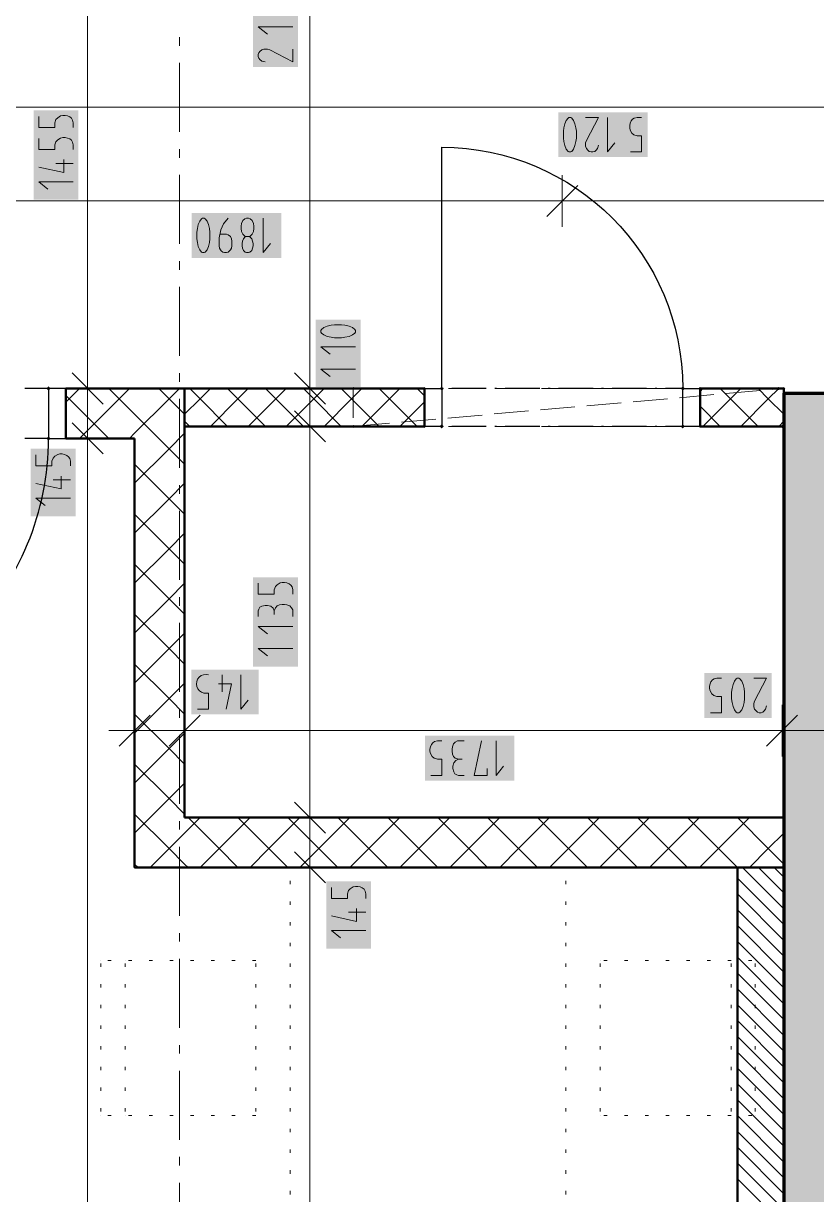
# Model space of a CAD drawing. Header units: millimetres. Extents: x 0 to 594, y 0 to 420.
# Drawn here: x 78.75 to 102.35, y 171.64 to 206.48 of the extents above; entities that cross this region are included whole.
import ezdxf

# ---------------------------------------------------------------- set-up
doc = ezdxf.new("R2010")
doc.units = ezdxf.units.MM
doc.header["$LTSCALE"] = 8
for name, color, linetype in [('PDF_Dvere', 7, 'Continuous'), ('PDF_Koty delkove', 7, 'Continuous'), ('PDF_Nabytek', 7, 'Continuous'), ('PDF_Osy hlavni', 7, 'Continuous'), ('PDF_Preklady', 7, 'Continuous'), ('PDF_Pricky sadrokarton', 7, 'Continuous'), ('PDF_Pricky zdene', 7, 'Continuous'), ('PDF_Steny obvodove nosne', 7, 'Continuous')]:
    doc.layers.add(name, color=color, linetype=linetype)

msp = doc.modelspace()

# ---------------------------------------------------------------- linework, layer by layer
at = {"layer": 'PDF_Dvere', "lineweight": 25}
for points in [[(91.243, 195.621), (91.197, 195.621), (91.197, 202.796, -0.414213), (98.372, 195.621), (97.854, 195.621)], [(71.871, 194.135), (71.296, 194.135), (71.296, 185.935, 0.414214), (79.496, 194.135), (78.79, 194.135)]]:
    msp.add_lwpolyline(points, format="xyb", dxfattribs=at)
for points in [[(79.496, 195.621), (78.79, 195.621)], [(92.524, 195.621), (91.499, 195.621)], [(92.832, 195.621), (92.781, 195.621)], [(94.113, 195.621), (93.088, 195.621)], [(94.421, 195.621), (94.369, 195.621)], [(95.702, 195.621), (94.677, 195.621)], [(96.009, 195.621), (95.958, 195.621)], [(97.291, 195.621), (96.266, 195.621)], [(97.598, 195.621), (97.547, 195.621)], [(91.243, 194.494), (91.197, 194.494)], [(92.524, 194.494), (91.499, 194.494)], [(92.832, 194.494), (92.781, 194.494)], [(94.113, 194.494), (93.088, 194.494)], [(94.421, 194.494), (94.369, 194.494)], [(95.702, 194.494), (94.677, 194.494)], [(96.009, 194.494), (95.958, 194.494)], [(97.291, 194.494), (96.266, 194.494)], [(97.598, 194.494), (97.547, 194.494)], [(98.372, 194.494), (97.854, 194.494)]]:
    msp.add_lwpolyline(points, dxfattribs=at)
for points in [[(80.009, 195.621), (79.496, 195.621), (79.496, 194.135), (80.009, 194.135)], [(91.197, 194.494), (90.685, 194.494), (90.685, 195.621), (91.197, 195.621)], [(98.885, 194.494), (98.372, 194.494), (98.372, 195.621), (98.885, 195.621)]]:
    msp.add_lwpolyline(points, close=True, dxfattribs=at)
at = {"layer": 'PDF_Dvere', "lineweight": 25, "transparency": 33554559}
for points in [[(79.56, 195.621), (79.496, 195.557), (79.496, 195.685), (79.432, 195.621)], [(91.261, 195.621), (91.197, 195.557), (91.197, 195.685), (91.133, 195.621)], [(98.436, 195.621), (98.372, 195.557), (98.372, 195.685), (98.308, 195.621)], [(91.261, 194.494), (91.197, 194.43), (91.197, 194.558), (91.133, 194.494)], [(98.436, 194.494), (98.372, 194.43), (98.372, 194.558), (98.308, 194.494)], [(79.56, 194.135), (79.496, 194.071), (79.496, 194.199), (79.432, 194.135)]]:
    msp.add_solid(points, dxfattribs=at)
at = {"layer": 'PDF_Koty delkove', "lineweight": 18}
for points in [[(87.275, 139.093), (87.275, 149.435), (87.275, 181.374), (87.275, 182.86), (87.275, 194.494), (87.275, 195.621), (87.275, 217.197), (87.275, 218.684), (87.275, 263.219), (87.275, 265.833), (87.275, 267.217), (87.275, 336.455), (87.275, 340.35)], [(80.658, 131.867), (80.658, 194.135), (80.658, 195.621), (80.658, 210.535), (80.658, 212.021), (80.658, 263.219), (80.658, 267.114)], [(86.762, 206.375), (85.737, 206.375), (86.01, 206.157)], [(86.762, 205.718), (86.762, 205.335), (86.079, 205.691), (86.01, 205.718), (85.907, 205.718), (85.84, 205.691), (85.788, 205.65), (85.754, 205.609), (85.737, 205.554), (85.737, 205.5), (85.754, 205.445), (85.788, 205.404), (85.84, 205.363), (85.941, 205.335)], [(106.49, 203.99), (81.995, 203.99), (69.759, 203.99), (65.966, 203.99)], [(79.205, 203.716), (79.205, 203.387), (79.683, 203.387), (79.683, 203.524), (79.718, 203.62), (79.769, 203.675), (79.854, 203.729), (79.922, 203.743), (79.99, 203.743), (80.059, 203.729), (80.127, 203.702), (80.178, 203.661), (80.213, 203.606), (80.23, 203.524), (80.23, 203.387)], [(95.478, 203.682), (95.862, 203.682), (95.505, 202.998), (95.478, 202.93), (95.478, 202.827), (95.505, 202.76), (95.546, 202.708), (95.587, 202.674), (95.642, 202.657), (95.696, 202.657), (95.752, 202.674), (95.793, 202.708), (95.834, 202.76), (95.862, 202.861)], [(96.135, 203.682), (96.135, 202.657), (96.354, 202.93)], [(96.819, 202.657), (97.148, 202.657), (97.148, 203.135), (97.011, 203.135), (96.915, 203.17), (96.86, 203.221), (96.806, 203.306), (96.792, 203.374), (96.792, 203.442), (96.806, 203.511), (96.833, 203.579)], [(96.833, 203.579), (96.874, 203.63), (96.928, 203.665), (97.011, 203.682), (97.148, 203.682)], [(79.205, 203.059), (79.205, 202.73), (79.683, 202.73), (79.683, 202.867), (79.718, 202.962), (79.769, 203.017), (79.854, 203.072), (79.922, 203.086), (79.99, 203.086), (80.059, 203.072), (80.127, 203.045), (80.178, 203.004), (80.213, 202.949), (80.23, 202.867), (80.23, 202.73)], [(79.956, 202.429), (79.956, 202.045), (79.205, 202.21)], [(80.23, 202.319), (79.718, 202.319)], [(80.23, 201.772), (79.205, 201.772), (79.478, 201.553)], [(94.785, 201.968), (94.785, 201.199), (94.785, 200.43)], [(95.246, 201.66), (94.323, 200.738)], [(122.238, 201.199), (109.916, 201.199), (94.785, 201.199), (75.396, 201.199), (69.759, 201.199)], [(84.843, 200.687), (84.706, 200.515), (84.624, 200.344), (84.57, 200.105), (84.57, 199.866), (84.584, 199.798), (84.611, 199.747), (84.638, 199.713), (84.679, 199.678), (84.734, 199.662), (84.788, 199.662), (84.843, 199.678), (84.885, 199.713), (84.912, 199.747), (84.94, 199.798), (84.954, 199.866), (84.954, 200.003), (84.94, 200.071), (84.912, 200.139), (84.843, 200.191), (84.788, 200.208), (84.597, 200.208)], [(85.884, 200.687), (85.884, 199.662), (86.103, 199.934)], [(85.473, 200.139), (85.501, 200.122), (85.542, 200.071), (85.569, 200.003), (85.583, 199.934), (85.583, 199.866), (85.569, 199.798), (85.542, 199.729), (85.487, 199.678), (85.446, 199.662), (85.391, 199.662), (85.35, 199.678), (85.295, 199.729), (85.268, 199.798), (85.254, 199.866), (85.254, 199.934), (85.268, 200.003)], [(85.268, 200.003), (85.295, 200.071), (85.336, 200.122), (85.363, 200.139)], [(87.79, 197.473), (87.687, 197.432), (87.619, 197.378), (87.602, 197.35), (87.602, 197.296), (87.619, 197.268), (87.687, 197.214), (87.79, 197.173), (87.91, 197.145), (88.011, 197.131), (88.216, 197.131), (88.319, 197.145), (88.439, 197.173), (88.541, 197.214), (88.61, 197.268), (88.627, 197.296), (88.627, 197.35), (88.61, 197.378), (88.541, 197.432), (88.439, 197.473), (88.319, 197.501), (88.216, 197.515)], [(88.216, 197.515), (88.011, 197.515), (87.91, 197.501), (87.79, 197.473)], [(88.627, 196.857), (87.602, 196.857), (87.875, 196.639)], [(88.627, 196.2), (87.602, 196.2), (87.875, 195.982)], [(81.119, 195.16), (80.196, 196.083)], [(87.736, 195.16), (86.813, 196.083)], [(81.426, 195.621), (80.658, 195.621), (79.889, 195.621)], [(88.043, 195.621), (87.275, 195.621), (86.506, 195.621)], [(87.736, 194.033), (86.813, 194.955)], [(81.119, 193.674), (80.196, 194.596)], [(88.043, 194.494), (87.275, 194.494), (86.506, 194.494)], [(81.426, 194.135), (80.658, 194.135), (79.889, 194.135)], [(79.12, 193.647), (79.12, 193.319), (79.598, 193.319), (79.598, 193.456), (79.633, 193.551), (79.684, 193.606), (79.769, 193.66), (79.837, 193.674), (79.905, 193.674), (79.974, 193.66)], [(79.974, 193.66), (80.042, 193.633), (80.093, 193.592), (80.128, 193.538), (80.145, 193.456), (80.145, 193.319)], [(79.872, 193.017), (79.872, 192.634), (79.12, 192.799)], [(80.145, 192.908), (79.633, 192.908)], [(80.145, 192.36), (79.12, 192.36), (79.393, 192.142)], [(85.737, 189.827), (85.737, 189.499), (86.215, 189.499), (86.215, 189.636), (86.25, 189.731), (86.301, 189.786), (86.386, 189.841), (86.454, 189.855), (86.522, 189.855), (86.591, 189.841), (86.659, 189.813), (86.71, 189.772), (86.745, 189.718), (86.762, 189.636), (86.762, 189.499)], [(85.737, 188.842), (85.737, 189.006), (85.754, 189.061), (85.788, 189.115), (85.84, 189.143), (85.941, 189.17), (86.01, 189.17), (86.112, 189.143), (86.181, 189.088), (86.215, 189.006), (86.215, 188.897)], [(86.762, 188.842), (86.762, 189.033), (86.727, 189.101), (86.676, 189.156), (86.591, 189.184), (86.522, 189.197), (86.454, 189.197), (86.369, 189.184), (86.301, 189.156), (86.25, 189.101), (86.215, 189.006)], [(86.762, 188.54), (85.737, 188.54), (86.01, 188.322)], [(86.762, 187.883), (85.737, 187.883), (86.01, 187.665)], [(84.668, 187.107), (84.668, 186.594)], [(85.216, 187.107), (85.216, 186.082), (85.435, 186.355)], [(84.559, 186.833), (84.943, 186.833), (84.778, 186.082)], [(99.197, 185.978), (99.525, 185.978), (99.525, 186.456), (99.388, 186.456), (99.293, 186.491), (99.238, 186.542), (99.183, 186.627), (99.17, 186.695), (99.17, 186.764), (99.183, 186.832), (99.211, 186.9), (99.252, 186.951)], [(99.252, 186.951), (99.306, 186.986), (99.388, 187.003), (99.525, 187.003)], [(100.484, 187.003), (100.867, 187.003), (100.511, 186.32), (100.484, 186.251), (100.484, 186.149), (100.511, 186.081), (100.552, 186.03), (100.593, 185.995), (100.648, 185.978), (100.702, 185.978), (100.757, 185.995), (100.798, 186.03), (100.839, 186.081), (100.867, 186.182)], [(82.059, 186.214), (82.059, 185.446), (82.059, 184.677)], [(83.545, 186.214), (83.545, 185.446), (83.545, 184.677)], [(101.328, 186.214), (101.328, 185.446), (101.328, 184.677)], [(82.52, 185.907), (81.597, 184.984)], [(84.006, 185.907), (83.084, 184.984)], [(101.79, 185.907), (100.867, 184.984)], [(82.059, 185.446), (81.29, 185.446)], [(184.506, 185.446), (177.745, 185.446), (176.907, 185.446), (173.387, 185.446), (169.747, 185.446), (168.26, 185.446), (162.995, 185.446), (160.878, 185.446), (158.215, 185.446), (156.063, 185.446), (128.081, 185.446), (126.184, 185.446), (105.582, 185.446), (103.737, 185.446), (103.43, 185.446), (101.328, 185.446), (83.545, 185.446), (82.059, 185.446)], [(90.876, 184.113), (91.205, 184.113), (91.205, 184.591), (91.068, 184.591), (90.972, 184.626), (90.917, 184.677), (90.863, 184.762), (90.849, 184.83), (90.849, 184.898), (90.863, 184.967), (90.89, 185.035), (90.931, 185.086), (90.985, 185.121), (91.068, 185.138), (91.205, 185.138)], [(91.862, 185.138), (91.67, 185.138), (91.602, 185.103), (91.547, 185.052), (91.52, 184.967), (91.506, 184.898), (91.506, 184.83), (91.52, 184.745), (91.547, 184.677), (91.602, 184.626), (91.698, 184.591)], [(92.547, 184.317), (92.547, 184.113), (92.163, 184.113), (92.382, 185.138)], [(92.82, 185.138), (92.82, 184.113), (93.039, 184.386)], [(91.862, 184.113), (91.698, 184.113), (91.643, 184.13), (91.588, 184.164), (91.56, 184.216), (91.533, 184.317), (91.533, 184.386), (91.56, 184.488), (91.615, 184.557), (91.698, 184.591), (91.807, 184.591)], [(87.736, 182.399), (86.813, 183.321)], [(88.043, 182.86), (87.275, 182.86), (86.506, 182.86)], [(87.736, 180.913), (86.813, 181.835)], [(88.043, 181.374), (87.275, 181.374), (86.506, 181.374)], [(87.913, 180.782), (87.913, 180.454), (88.391, 180.454), (88.391, 180.591), (88.426, 180.686), (88.477, 180.741), (88.562, 180.795), (88.63, 180.809), (88.698, 180.809), (88.767, 180.795)], [(88.767, 180.795), (88.835, 180.768), (88.886, 180.727), (88.921, 180.673), (88.938, 180.591), (88.938, 180.454)], [(88.665, 180.152), (88.665, 179.769), (87.913, 179.934)], [(88.938, 180.043), (88.426, 180.043)], [(88.938, 179.495), (87.913, 179.495), (88.186, 179.277)]]:
    msp.add_lwpolyline(points, dxfattribs=at)
for points in [[(94.821, 203.271), (94.821, 203.066), (94.835, 202.965), (94.862, 202.845), (94.903, 202.742), (94.957, 202.674), (94.985, 202.657), (95.039, 202.657), (95.067, 202.674), (95.122, 202.742), (95.163, 202.845), (95.191, 202.965), (95.205, 203.066), (95.205, 203.271), (95.191, 203.374), (95.163, 203.494), (95.122, 203.596), (95.067, 203.665), (95.039, 203.682), (94.985, 203.682), (94.957, 203.665), (94.903, 203.596), (94.862, 203.494), (94.835, 203.374)], [(83.913, 200.276), (83.913, 200.071), (83.927, 199.969), (83.954, 199.849), (83.995, 199.747), (84.049, 199.678), (84.077, 199.662), (84.131, 199.662), (84.159, 199.678), (84.214, 199.747), (84.255, 199.849), (84.283, 199.969), (84.297, 200.071), (84.297, 200.276), (84.283, 200.378), (84.255, 200.498), (84.214, 200.601), (84.159, 200.669), (84.131, 200.687), (84.077, 200.687), (84.049, 200.669), (83.995, 200.601), (83.954, 200.498), (83.927, 200.378)], [(85.227, 200.447), (85.227, 200.378), (85.241, 200.293), (85.281, 200.208), (85.336, 200.157), (85.363, 200.139), (85.473, 200.139), (85.501, 200.157), (85.556, 200.208), (85.597, 200.293), (85.611, 200.378), (85.611, 200.447), (85.597, 200.532), (85.556, 200.618), (85.501, 200.669), (85.446, 200.687), (85.391, 200.687), (85.336, 200.669), (85.281, 200.618), (85.241, 200.532)], [(99.827, 186.592), (99.827, 186.387), (99.841, 186.286), (99.868, 186.166), (99.909, 186.063), (99.963, 185.995), (99.991, 185.978), (100.045, 185.978), (100.073, 185.995), (100.127, 186.063), (100.168, 186.166), (100.196, 186.286), (100.21, 186.387), (100.21, 186.592), (100.196, 186.695), (100.168, 186.815), (100.127, 186.917), (100.073, 186.986), (100.045, 187.003), (99.991, 187.003), (99.963, 186.986), (99.909, 186.917), (99.868, 186.815), (99.841, 186.695)]]:
    msp.add_lwpolyline(points, close=True, dxfattribs=at)
msp.add_lwpolyline([(83.929, 186.082), (84.258, 186.082), (84.258, 186.56), (84.121, 186.56, -1.034042), (84.258, 187.107)], format="xyb", dxfattribs=at)
at = {"layer": 'PDF_Koty delkove', "color": 7, "lineweight": 18, "true_color": 0xffffff, "transparency": 33554559}
for points in [[(86.916, 205.181), (86.916, 207.843), (85.583, 205.181), (85.583, 207.843)], [(80.384, 201.234), (80.384, 203.896), (79.051, 201.234), (79.051, 203.896)], [(97.329, 203.836), (94.667, 203.836), (97.329, 202.503), (94.667, 202.503)], [(86.421, 200.84), (83.759, 200.84), (86.421, 199.508), (83.759, 199.508)], [(88.781, 195.663), (88.781, 197.668), (87.449, 195.663), (87.449, 197.668)], [(80.299, 191.823), (80.299, 193.828), (78.966, 191.823), (78.966, 193.828)], [(86.916, 187.346), (86.916, 190.008), (85.583, 187.346), (85.583, 190.008)], [(85.754, 187.261), (83.749, 187.261), (85.754, 185.928), (83.749, 185.928)], [(101.021, 187.157), (99.016, 187.157), (101.021, 185.825), (99.016, 185.825)], [(93.358, 185.292), (90.696, 185.292), (93.358, 183.959), (90.696, 183.959)], [(89.092, 178.958), (89.092, 180.963), (87.76, 178.958), (87.76, 180.963)]]:
    msp.add_solid(points, dxfattribs=at)
at = {"layer": 'PDF_Nabytek', "lineweight": 13}
for points in [[(86.692, 180.978), (86.692, 180.876)], [(94.892, 180.978), (94.892, 180.876)], [(86.692, 180.364), (86.692, 180.261)], [(94.892, 180.364), (94.892, 180.261)], [(86.692, 179.749), (86.692, 179.646)], [(94.892, 179.749), (94.892, 179.646)], [(86.692, 179.134), (86.692, 179.031)], [(94.892, 179.134), (94.892, 179.031)], [(81.054, 178.606), (81.054, 178.606)], [(81.054, 178.606), (81.054, 178.606)], [(81.054, 178.519), (81.054, 178.416)], [(81.364, 178.606), (81.262, 178.606)], [(81.772, 178.606), (81.772, 178.606)], [(81.772, 178.519), (81.772, 178.416)], [(81.979, 178.606), (81.877, 178.606)], [(82.594, 178.606), (82.492, 178.606)], [(83.209, 178.606), (83.107, 178.606)], [(83.824, 178.606), (83.722, 178.606)], [(84.439, 178.606), (84.337, 178.606)], [(85.054, 178.606), (84.952, 178.606)], [(85.667, 178.606), (85.567, 178.606)], [(85.667, 178.606), (85.667, 178.606)], [(85.667, 178.606), (85.667, 178.606)], [(85.667, 178.519), (85.667, 178.416)], [(86.692, 178.519), (86.692, 178.416)], [(94.892, 178.519), (94.892, 178.416)], [(95.917, 178.606), (95.917, 178.606)], [(95.917, 178.606), (95.917, 178.606)], [(95.917, 178.519), (95.917, 178.416)], [(96.124, 178.606), (96.022, 178.606)], [(96.739, 178.606), (96.637, 178.606)], [(97.354, 178.606), (97.252, 178.606)], [(97.969, 178.606), (97.867, 178.606)], [(98.584, 178.606), (98.482, 178.606)], [(99.199, 178.606), (99.097, 178.606)], [(99.814, 178.606), (99.712, 178.606)], [(99.812, 178.606), (99.812, 178.606)], [(99.812, 178.519), (99.812, 178.416)], [(100.429, 178.606), (100.327, 178.606)], [(100.529, 178.606), (100.529, 178.606)], [(100.529, 178.606), (100.529, 178.606)], [(100.529, 178.519), (100.529, 178.416)], [(81.054, 177.904), (81.054, 177.801)], [(81.772, 177.904), (81.772, 177.801)], [(85.667, 177.904), (85.667, 177.801)], [(86.692, 177.904), (86.692, 177.801)], [(94.892, 177.904), (94.892, 177.801)], [(95.917, 177.904), (95.917, 177.801)], [(99.812, 177.904), (99.812, 177.801)], [(100.529, 177.904), (100.529, 177.801)], [(81.054, 177.289), (81.054, 177.186)], [(81.772, 177.289), (81.772, 177.186)], [(85.667, 177.289), (85.667, 177.186)], [(86.692, 177.289), (86.692, 177.186)], [(94.892, 177.289), (94.892, 177.186)], [(95.917, 177.289), (95.917, 177.186)], [(99.812, 177.289), (99.812, 177.186)], [(100.529, 177.289), (100.529, 177.186)], [(81.054, 176.674), (81.054, 176.571)], [(81.772, 176.674), (81.772, 176.571)], [(85.667, 176.674), (85.667, 176.571)], [(86.692, 176.674), (86.692, 176.571)], [(94.892, 176.674), (94.892, 176.571)], [(95.917, 176.674), (95.917, 176.571)], [(99.812, 176.674), (99.812, 176.571)], [(100.529, 176.674), (100.529, 176.571)], [(81.054, 176.059), (81.054, 175.956)], [(81.772, 176.059), (81.772, 175.956)], [(85.667, 176.059), (85.667, 175.956)], [(86.692, 176.059), (86.692, 175.956)], [(94.892, 176.059), (94.892, 175.956)], [(95.917, 176.059), (95.917, 175.956)], [(99.812, 176.059), (99.812, 175.956)], [(100.529, 176.059), (100.529, 175.956)], [(81.054, 175.444), (81.054, 175.341)], [(81.772, 175.444), (81.772, 175.341)], [(85.667, 175.444), (85.667, 175.341)], [(86.692, 175.444), (86.692, 175.341)], [(94.892, 175.444), (94.892, 175.341)], [(95.917, 175.444), (95.917, 175.341)], [(99.812, 175.444), (99.812, 175.341)], [(100.529, 175.444), (100.529, 175.341)], [(81.054, 174.829), (81.054, 174.726)], [(81.772, 174.829), (81.772, 174.726)], [(85.667, 174.829), (85.667, 174.726)], [(86.692, 174.829), (86.692, 174.726)], [(94.892, 174.829), (94.892, 174.726)], [(95.917, 174.829), (95.917, 174.726)], [(99.812, 174.829), (99.812, 174.726)], [(100.529, 174.829), (100.529, 174.726)], [(81.054, 174.214), (81.054, 174.111)], [(81.772, 174.214), (81.772, 174.111)], [(85.667, 174.214), (85.667, 174.111)], [(86.692, 174.214), (86.692, 174.111)], [(94.892, 174.214), (94.892, 174.111)], [(95.917, 174.214), (95.917, 174.111)], [(99.812, 174.214), (99.812, 174.111)], [(100.529, 174.214), (100.529, 174.111)], [(81.054, 173.993), (81.054, 173.993)], [(81.054, 173.993), (81.054, 173.993)], [(81.364, 173.993), (81.262, 173.993)], [(81.772, 173.993), (81.772, 173.993)], [(81.979, 173.993), (81.877, 173.993)], [(82.594, 173.993), (82.492, 173.993)], [(83.209, 173.993), (83.107, 173.993)], [(83.824, 173.993), (83.722, 173.993)], [(84.439, 173.993), (84.337, 173.993)], [(85.054, 173.993), (84.952, 173.993)], [(85.667, 173.993), (85.567, 173.993)], [(85.667, 173.993), (85.667, 173.993)], [(85.667, 173.993), (85.667, 173.993)], [(95.917, 173.993), (95.917, 173.993)], [(95.917, 173.993), (95.917, 173.993)], [(96.124, 173.993), (96.022, 173.993)], [(96.739, 173.993), (96.637, 173.993)], [(97.354, 173.993), (97.252, 173.993)], [(97.969, 173.993), (97.867, 173.993)], [(98.584, 173.993), (98.482, 173.993)], [(99.199, 173.993), (99.097, 173.993)], [(99.814, 173.993), (99.712, 173.993)], [(99.812, 173.993), (99.812, 173.993)], [(100.429, 173.993), (100.327, 173.993)], [(100.529, 173.993), (100.529, 173.993)], [(100.529, 173.993), (100.529, 173.993)], [(86.692, 173.599), (86.692, 173.496)], [(94.892, 173.599), (94.892, 173.496)], [(86.692, 172.984), (86.692, 172.881)], [(94.892, 172.984), (94.892, 172.881)], [(86.692, 172.369), (86.692, 172.266)], [(94.892, 172.369), (94.892, 172.266)], [(86.692, 171.754), (86.692, 171.651)], [(94.892, 171.754), (94.892, 171.651)]]:
    msp.add_lwpolyline(points, dxfattribs=at)
at = {"layer": 'PDF_Osy hlavni', "lineweight": 18}
for points in [[(83.391, 206.074), (83.391, 205.818)], [(83.391, 202.743), (83.391, 202.486)], [(83.391, 196.08), (83.391, 195.824)], [(83.391, 192.749), (83.391, 192.493)], [(83.391, 189.418), (83.391, 189.161)]]:
    msp.add_lwpolyline(points, close=True, dxfattribs=at)
for points in [[(83.391, 203.255), (83.391, 205.305)], [(83.391, 203.255), (83.391, 205.305)], [(83.391, 199.924), (83.391, 201.974)], [(83.391, 199.924), (83.391, 201.974)], [(83.391, 199.411), (83.391, 199.155), (83.391, 199.411)], [(83.391, 196.593), (83.391, 198.643)], [(83.391, 196.593), (83.391, 198.643)], [(83.391, 193.261), (83.391, 195.311)], [(83.391, 193.261), (83.391, 195.311)], [(83.391, 189.93), (83.391, 191.98)], [(83.391, 189.93), (83.391, 191.98)], [(83.391, 186.599), (83.391, 188.649)], [(83.391, 186.599), (83.391, 188.649)], [(83.391, 186.087), (83.391, 185.83), (83.391, 186.087)], [(83.391, 183.268), (83.391, 185.318)], [(83.391, 183.268), (83.391, 185.318)], [(83.391, 182.755), (83.391, 182.499), (83.391, 182.755)], [(83.391, 179.937), (83.391, 181.987), (83.391, 179.937)], [(83.391, 179.168), (83.391, 179.424), (83.391, 179.168)], [(83.391, 176.605), (83.391, 178.655)], [(83.391, 176.605), (83.391, 178.655)], [(83.391, 175.837), (83.391, 176.093)], [(83.391, 175.837), (83.391, 176.093)], [(83.391, 173.274), (83.391, 175.324)], [(83.391, 173.274), (83.391, 175.324)], [(83.391, 172.505), (83.391, 172.762), (83.391, 172.505)], [(83.391, 171.993), (83.391, 169.943), (83.391, 171.993)]]:
    msp.add_lwpolyline(points, dxfattribs=at)
at = {"layer": 'PDF_Preklady', "lineweight": 18}
for points in [[(88.567, 194.748), (88.567, 195.621)], [(89.654, 195.621), (88.629, 195.621)], [(90.685, 195.621), (90.013, 195.621)], [(91.038, 195.621), (90.685, 195.621)], [(92.422, 195.621), (91.397, 195.621)], [(93.806, 195.621), (92.781, 195.621)], [(95.189, 195.621), (94.164, 195.621)], [(96.573, 195.621), (95.548, 195.621)], [(97.957, 195.621), (96.932, 195.621)], [(98.272, 195.348), (99.293, 195.438)], [(98.885, 195.621), (98.316, 195.621)], [(99.341, 195.621), (98.885, 195.621)], [(99.651, 195.469), (100.672, 195.559)], [(100.724, 195.621), (99.699, 195.621)], [(101.029, 195.591), (101.38, 195.621)], [(101.226, 195.621), (101.083, 195.621)], [(101.38, 195.621), (101.226, 195.621)], [(101.38, 195.468), (101.38, 195.621)], [(101.38, 194.748), (101.38, 195.468)], [(95.516, 195.105), (96.537, 195.195)], [(96.894, 195.227), (97.915, 195.316)], [(91.38, 194.741), (92.401, 194.831)], [(92.759, 194.863), (93.78, 194.953)], [(94.137, 194.984), (95.158, 195.074)], [(88.624, 194.499), (89.645, 194.589)], [(89.654, 194.494), (88.629, 194.494)], [(90.002, 194.62), (91.023, 194.71)], [(90.685, 194.494), (90.013, 194.494)], [(91.038, 194.494), (90.685, 194.494)], [(92.422, 194.494), (91.397, 194.494)], [(93.806, 194.494), (92.781, 194.494)], [(95.189, 194.494), (94.164, 194.494)], [(96.573, 194.494), (95.548, 194.494)], [(97.957, 194.494), (96.932, 194.494)], [(98.885, 194.494), (98.316, 194.494)], [(99.341, 194.494), (98.885, 194.494)], [(100.724, 194.494), (99.699, 194.494)], [(101.328, 194.494), (101.083, 194.494)], [(101.38, 194.494), (101.328, 194.494)]]:
    msp.add_lwpolyline(points, dxfattribs=at)
at = {"layer": 'PDF_Preklady', "lineweight": 18, "transparency": 33554559}
for points in [[(88.613, 195.621), (88.567, 195.575), (88.567, 195.667), (88.521, 195.621)], [(88.567, 195.575), (88.521, 195.621), (88.613, 195.621), (88.567, 195.667)], [(90.731, 195.621), (90.685, 195.575), (90.685, 195.667), (90.639, 195.621)], [(90.731, 195.621), (90.685, 195.575), (90.685, 195.667), (90.639, 195.621)], [(98.931, 195.621), (98.885, 195.575), (98.885, 195.667), (98.839, 195.621)], [(98.931, 195.621), (98.885, 195.575), (98.885, 195.667), (98.839, 195.621)], [(101.272, 195.621), (101.226, 195.575), (101.226, 195.667), (101.18, 195.621)], [(101.272, 195.621), (101.226, 195.575), (101.226, 195.667), (101.18, 195.621)], [(101.334, 195.617), (101.376, 195.667), (101.384, 195.575), (101.426, 195.625)], [(101.38, 195.575), (101.334, 195.621), (101.426, 195.621), (101.38, 195.667)], [(101.426, 195.621), (101.38, 195.575), (101.38, 195.667), (101.334, 195.621)], [(101.38, 195.421), (101.334, 195.468), (101.426, 195.468), (101.38, 195.514)], [(101.38, 195.421), (101.334, 195.468), (101.426, 195.468), (101.38, 195.514)], [(88.521, 194.49), (88.563, 194.54), (88.571, 194.448), (88.613, 194.498)], [(88.613, 194.494), (88.567, 194.448), (88.567, 194.54), (88.521, 194.494)], [(88.567, 194.448), (88.521, 194.494), (88.613, 194.494), (88.567, 194.54)], [(90.731, 194.494), (90.685, 194.448), (90.685, 194.54), (90.639, 194.494)], [(90.731, 194.494), (90.685, 194.448), (90.685, 194.54), (90.639, 194.494)], [(98.931, 194.494), (98.885, 194.448), (98.885, 194.54), (98.839, 194.494)], [(98.931, 194.494), (98.885, 194.448), (98.885, 194.54), (98.839, 194.494)], [(101.375, 194.494), (101.328, 194.448), (101.328, 194.54), (101.282, 194.494)], [(101.375, 194.494), (101.328, 194.448), (101.328, 194.54), (101.282, 194.494)], [(101.426, 194.494), (101.38, 194.448), (101.38, 194.54), (101.334, 194.494)], [(101.38, 194.448), (101.334, 194.494), (101.426, 194.494), (101.38, 194.54)]]:
    msp.add_solid(points, dxfattribs=at)
at = {"layer": 'PDF_Pricky sadrokarton', "lineweight": 50}
msp.add_lwpolyline([(101.533, 156.774), (101.533, 160.823), (101.38, 160.823), (101.38, 181.374), (99.996, 181.374), (99.996, 160.823), (99.996, 156.774)], close=True, dxfattribs=at)
at = {"layer": 'PDF_Pricky sadrokarton', "lineweight": 9}
for points in [[(101.38, 180.147), (100.152, 181.374)], [(101.38, 180.618), (100.624, 181.374)], [(101.38, 181.089), (101.095, 181.374)], [(101.38, 179.676), (99.996, 181.059)], [(101.38, 179.204), (99.996, 180.588)], [(101.38, 178.733), (99.996, 180.117)], [(101.38, 178.262), (99.996, 179.646)], [(101.38, 177.791), (99.996, 179.175)], [(101.38, 177.32), (99.996, 178.704)], [(101.38, 176.849), (99.996, 178.233)], [(101.38, 176.378), (99.996, 177.762)], [(101.38, 175.907), (99.996, 177.29)], [(101.38, 175.436), (99.996, 176.819)], [(101.38, 174.965), (99.996, 176.348)], [(101.38, 174.493), (99.996, 175.877)], [(101.38, 174.022), (99.996, 175.406)], [(101.38, 173.551), (99.996, 174.935)], [(101.38, 173.08), (99.996, 174.464)], [(101.38, 174.493), (101.38, 174.493)], [(101.38, 172.609), (99.996, 173.993)], [(101.38, 172.138), (99.996, 173.522)], [(101.38, 171.667), (99.996, 173.051)], [(101.38, 171.196), (99.996, 172.579)], [(101.38, 170.725), (99.996, 172.108)]]:
    msp.add_lwpolyline(points, dxfattribs=at)
at = {"layer": 'PDF_Pricky zdene', "lineweight": 9}
for points in [[(80.419, 195.621), (80.111, 195.314), (80.009, 195.211)], [(81.905, 195.621), (81.597, 195.314), (80.419, 194.135)], [(82.059, 194.853), (81.597, 195.314), (81.29, 195.621)], [(83.391, 195.621), (83.084, 195.314), (82.059, 194.289)], [(84.314, 195.621), (84.006, 195.314), (83.545, 194.853), (83.084, 195.314), (82.776, 195.621)], [(84.826, 194.494), (84.006, 195.314), (83.699, 195.621)], [(85.441, 195.621), (85.134, 195.314), (84.314, 194.494)], [(85.954, 194.494), (85.134, 195.314), (84.826, 195.621)], [(86.569, 195.621), (86.261, 195.314), (85.441, 194.494)], [(87.081, 194.494), (86.261, 195.314), (85.954, 195.621)], [(87.696, 195.621), (87.389, 195.314), (86.569, 194.494)], [(88.209, 194.494), (87.389, 195.314), (87.081, 195.621)], [(88.824, 195.621), (88.516, 195.314), (87.696, 194.494)], [(89.336, 194.494), (88.516, 195.314), (88.209, 195.621)], [(89.951, 195.621), (89.644, 195.314), (88.824, 194.494)], [(90.464, 194.494), (89.644, 195.314), (89.336, 195.621)], [(90.685, 195.4), (90.464, 195.621)], [(98.971, 195.621), (98.885, 195.535)], [(100.098, 195.621), (99.791, 195.314), (98.971, 194.494)], [(100.611, 194.494), (99.791, 195.314), (99.483, 195.621)], [(101.226, 195.621), (100.918, 195.314), (100.098, 194.494)], [(101.38, 194.853), (100.918, 195.314), (100.611, 195.621)], [(81.29, 194.135), (80.111, 195.314), (80.009, 195.416)], [(90.685, 195.228), (89.951, 194.494)], [(99.483, 194.494), (98.885, 195.093)], [(83.545, 193.366), (83.084, 193.828), (82.059, 194.853)], [(83.699, 194.494), (83.545, 194.648)], [(101.38, 194.648), (101.226, 194.494)], [(82.059, 194.289), (81.905, 194.135)], [(83.545, 194.289), (83.084, 193.828), (82.059, 192.803)], [(83.545, 191.88), (83.084, 192.341), (82.059, 193.366)], [(83.545, 192.803), (83.084, 192.341), (82.059, 191.316)], [(83.545, 190.394), (83.084, 190.855), (82.059, 191.88)], [(83.545, 191.316), (83.084, 190.855), (82.059, 189.83)], [(83.545, 188.908), (83.084, 189.369), (82.059, 190.394)], [(83.545, 189.83), (83.084, 189.369), (82.059, 188.344)], [(83.545, 187.421), (83.084, 187.883), (82.059, 188.908)], [(83.545, 188.344), (83.084, 187.883), (82.059, 186.858)], [(83.545, 185.935), (83.084, 186.396), (82.059, 187.421)], [(83.545, 186.858), (83.084, 186.396), (82.059, 185.371)], [(83.545, 184.449), (83.084, 184.91), (82.059, 185.935)], [(83.545, 185.371), (83.084, 184.91), (82.059, 183.885)], [(83.545, 182.963), (83.084, 183.424), (82.059, 184.449)], [(83.545, 183.885), (83.084, 183.424), (82.059, 182.399)], [(83.647, 181.374), (83.545, 181.476), (83.084, 181.938), (82.059, 182.963)], [(84.006, 182.86), (83.545, 182.399), (83.084, 181.938), (82.52, 181.374)], [(85.134, 181.374), (84.57, 181.938), (83.647, 182.86)], [(85.492, 182.86), (84.57, 181.938), (84.006, 181.374)], [(86.62, 181.374), (86.056, 181.938), (85.134, 182.86)], [(86.979, 182.86), (86.056, 181.938), (85.492, 181.374)], [(88.106, 181.374), (87.542, 181.938), (86.62, 182.86)], [(88.465, 182.86), (87.542, 181.938), (86.979, 181.374)], [(89.592, 181.374), (89.029, 181.938), (88.106, 182.86)], [(89.951, 182.86), (89.029, 181.938), (88.465, 181.374)], [(91.079, 181.374), (90.515, 181.938), (89.592, 182.86)], [(91.437, 182.86), (90.515, 181.938), (89.951, 181.374)], [(92.565, 181.374), (92.001, 181.938), (91.079, 182.86)], [(92.923, 182.86), (92.001, 181.938), (91.437, 181.374)], [(94.051, 181.374), (93.487, 181.938), (92.565, 182.86)], [(94.41, 182.86), (93.487, 181.938), (92.923, 181.374)], [(95.537, 181.374), (94.973, 181.938), (94.051, 182.86)], [(95.896, 182.86), (94.973, 181.938), (94.41, 181.374)], [(97.023, 181.374), (96.46, 181.938), (95.537, 182.86)], [(97.382, 182.86), (96.46, 181.938), (95.896, 181.374)], [(98.51, 181.374), (97.946, 181.938), (97.023, 182.86)], [(98.868, 182.86), (97.946, 181.938), (97.382, 181.374)], [(99.996, 181.374), (99.432, 181.938), (98.51, 182.86)], [(100.355, 182.86), (99.432, 181.938), (98.868, 181.374)], [(101.38, 181.476), (100.918, 181.938), (99.996, 182.86)], [(101.38, 182.399), (100.918, 181.938), (100.355, 181.374)], [(82.161, 181.374), (82.059, 181.476)]]:
    msp.add_lwpolyline(points, dxfattribs=at)
at = {"layer": 'PDF_Pricky zdene', "lineweight": 50}
for points in [[(80.009, 194.135), (80.009, 195.621)], [(82.059, 195.621), (80.009, 195.621)], [(83.545, 182.86), (83.545, 194.494), (83.545, 195.621), (82.059, 195.621)], [(90.685, 195.621), (88.567, 195.621), (83.545, 195.621), (83.545, 194.494), (88.567, 194.494), (90.685, 194.494)], [(90.685, 195.621), (90.685, 194.494)], [(98.885, 194.494), (98.885, 195.621)], [(98.885, 194.494), (101.328, 194.494), (101.38, 194.494), (101.38, 195.468), (101.38, 195.621), (101.226, 195.621), (98.885, 195.621)], [(80.009, 194.135), (82.059, 194.135)], [(82.059, 194.135), (82.059, 181.374), (83.545, 181.374)], [(83.545, 181.374), (101.38, 181.374), (101.38, 182.86), (101.328, 182.86), (83.545, 182.86)]]:
    msp.add_lwpolyline(points, dxfattribs=at)
at = {"layer": 'PDF_Steny obvodove nosne', "lineweight": 70}
for points in [[(103.43, 193.418), (128.029, 193.418), (128.029, 195.468), (125.006, 195.468), (122.238, 195.468), (101.38, 195.468), (101.38, 194.494), (101.38, 193.418)], [(101.38, 193.418), (101.38, 182.86), (101.38, 181.374), (101.38, 172.2)], [(101.38, 172.2), (101.38, 170.15), (103.173, 170.15), (109.938, 170.15), (112.398, 170.15), (125.979, 170.15), (125.979, 163.437), (125.979, 160.823), (125.979, 131.969), (125.979, 129.561), (128.029, 129.561)]]:
    msp.add_lwpolyline(points, dxfattribs=at)
at = {"layer": 'PDF_Steny obvodove nosne', "color": 9, "lineweight": 9, "true_color": 0xc0c0c0, "transparency": 33554559}
for points in [[(128.029, 195.468), (101.38, 195.468), (128.029, 193.418), (101.38, 193.418)], [(101.38, 193.418), (101.38, 172.2), (103.43, 193.418), (103.43, 172.2)], [(101.38, 170.15), (125.979, 170.15), (101.38, 172.2), (125.979, 172.2)]]:
    msp.add_solid(points, dxfattribs=at)

doc.saveas('drawing.dxf')
